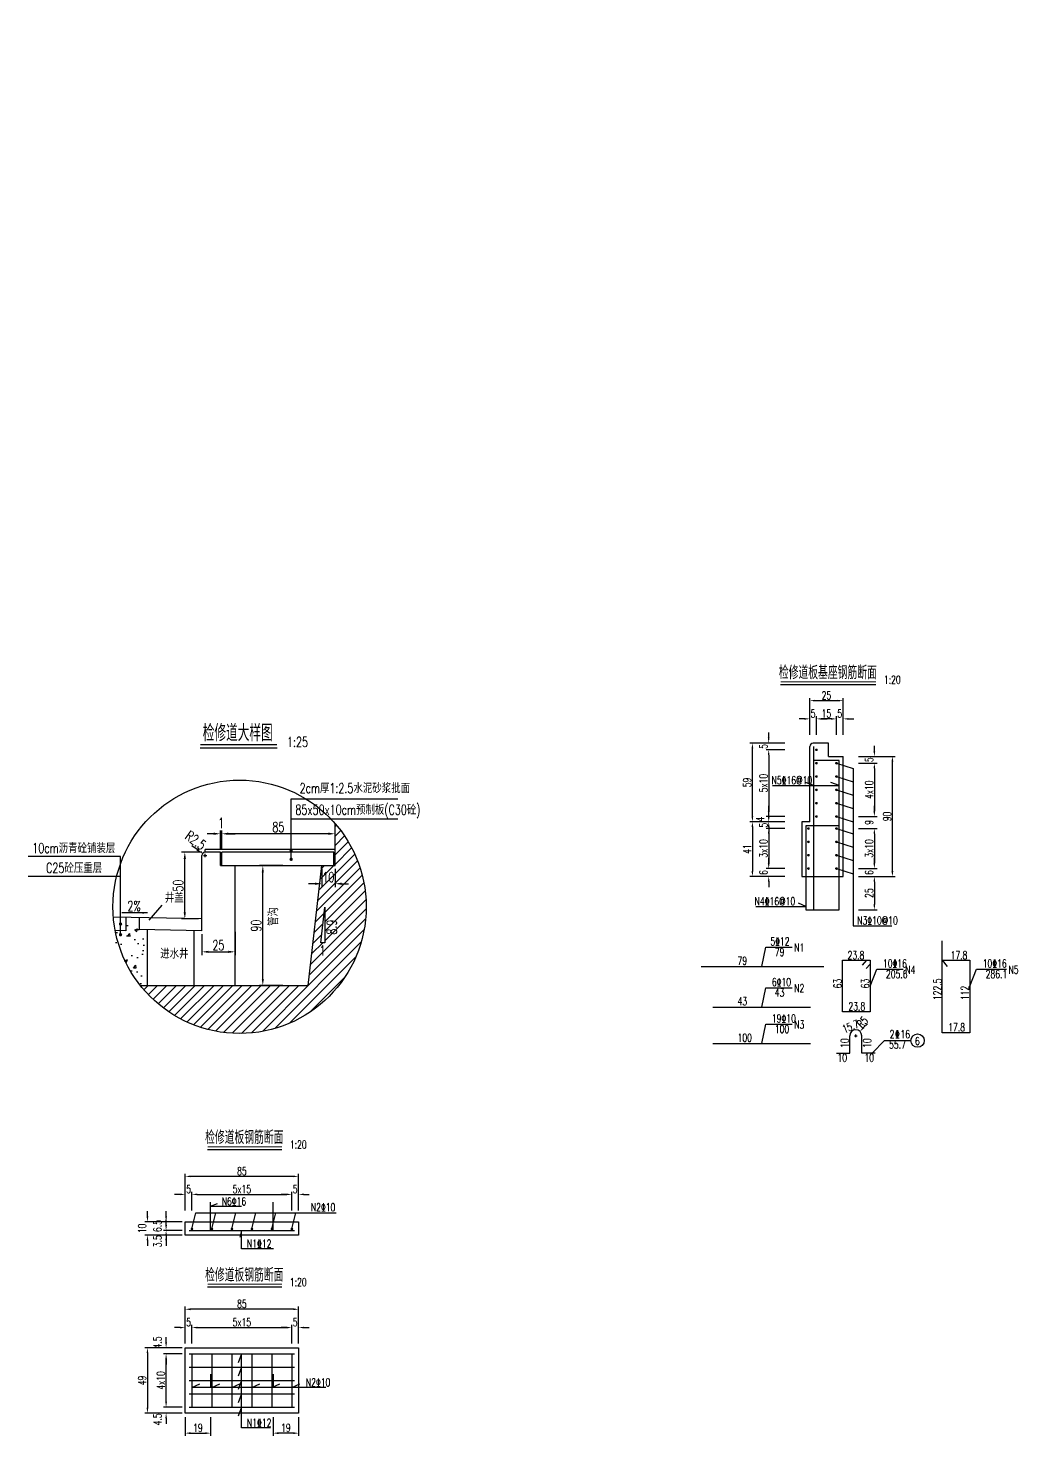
# Model space of a CAD drawing. Header units: millimetres. Extents: x 8 to 750, y 120 to 2231.
# Drawn here: x 8 to 750, y 120 to 1175 of the extents above; entities that cross this region are included whole.
import ezdxf
from ezdxf.enums import TextEntityAlignment as Align

# ---------------------------------------------------------------- set-up
doc = ezdxf.new("R2010")
doc.units = ezdxf.units.MM
for name, color, linetype in [('填充', 8, 'Continuous'), ('文字', 7, 'Continuous'), ('标注', 7, 'Continuous'), ('次轮廓线', 7, 'Continuous'), ('轮廓线', 1, 'Continuous'), ('钢筋', 1, 'Continuous')]:
    doc.layers.add(name, color=color, linetype=linetype)
doc.styles.get("Standard").update_dxf_attribs({"font": 'simplex1.shx', "width": 0.7, "bigfont": 'hztxt.shx'})
doc.styles.add('桥梁', font='simplex1.shx', dxfattribs={"width": 0.7, "bigfont": 'hztxt.shx'})
doc.dimstyles.new('20', dxfattribs={"dimscale": 2, "dimtxt": 3, "dimasz": 2, "dimexe": 1, "dimexo": 1, "dimgap": 0.5, "dimtad": 1, "dimdec": 1, "dimzin": 12, "dimdsep": 46, "dimtxsty": 'Standard', "dimcen": 0.5, "dimadec": 0, "dimazin": 0, "dimtfac": 1, "dimtdec": 1, "dimtofl": 0, "dimtmove": 2, "dimatfit": 3, "dimfxl": 0, "dimtolj": 1, "dimtzin": 0, "dimarcsym": 0})
doc.dimstyles.new('25', dxfattribs={"dimscale": 2.5, "dimtxt": 3, "dimasz": 2, "dimexe": 1, "dimexo": 1, "dimgap": 0.5, "dimtad": 1, "dimdec": 1, "dimdsep": 46, "dimtxsty": 'Standard', "dimcen": 0.5, "dimadec": 0, "dimazin": 0, "dimtfac": 1, "dimtdec": 1, "dimtofl": 0, "dimtmove": 2, "dimatfit": 3, "dimfxl": 0, "dimtolj": 1, "dimtzin": 0, "dimarcsym": 0})

# ---------------------------------------------------------------- blocks, each defined once
blk = doc.blocks.new('*D1')
at = {"layer": '标注', "color": 0, "lineweight": -2}
for p, q in [((153, 559.7), (153, 573.5)), ((233, 571), (158, 571)), ((238, 561.7), (238, 573.5))]:
    blk.add_line(p, q, dxfattribs=at)
at = {"layer": '标注', "color": 0}
for points in [[(158, 571.9), (158, 570.2), (153, 571)], [(233, 571.9), (233, 570.2), (238, 571)]]:
    blk.add_solid(points, dxfattribs=at)
at = {"layer": '标注', "color": 0, "insert": (195.5, 576), "char_height": 7.5, "attachment_point": 5}
blk.add_mtext('\\A1;85', dxfattribs=at)
blk = doc.blocks.new('*D2')
at = {"layer": '标注', "color": 0, "lineweight": -2}
for p, q in [((147, 571), (142, 571)), ((152, 559.7), (152, 573.5)), ((153, 559.7), (153, 573.5)), ((158, 571), (163, 571))]:
    blk.add_line(p, q, dxfattribs=at)
at = {"layer": '标注', "color": 0}
for points in [[(147, 571.9), (147, 570.2), (152, 571)], [(158, 571.9), (158, 570.2), (153, 571)]]:
    blk.add_solid(points, dxfattribs=at)
at = {"layer": '标注', "color": 0, "insert": (152.5, 579.1), "char_height": 7.5, "attachment_point": 5}
blk.add_mtext('\\A1;1', dxfattribs=at)
blk = doc.blocks.new('*D3')
at = {"layer": '标注', "color": 0, "lineweight": -2}
for p, q in [((138, 2205.7), (138, 2223.2)), ((147, 2220.7), (143, 2220.7)), ((152, 2206.9), (152, 2223.2))]:
    blk.add_line(p, q, dxfattribs=at)
at = {"layer": '标注', "color": 0}
for points in [[(143, 2221.5), (143, 2219.8), (138, 2220.7)], [(147, 2221.5), (147, 2219.8), (152, 2220.7)]]:
    blk.add_solid(points, dxfattribs=at)
at = {"layer": '标注', "color": 0, "insert": (145, 2225.7), "char_height": 7.5, "attachment_point": 5}
blk.add_mtext('\\A1;14', dxfattribs=at)
blk = doc.blocks.new('*D4')
at = {"layer": '标注', "color": 0, "lineweight": -2}
for p, q in [((228, 544.7), (228, 531.1)), ((238, 544.7), (238, 531.1)), ((223, 533.6), (218, 533.6)), ((243, 533.6), (248, 533.6))]:
    blk.add_line(p, q, dxfattribs=at)
at = {"layer": '标注', "color": 0}
for points in [[(223, 534.4), (223, 532.7), (228, 533.6)], [(243, 534.4), (243, 532.7), (238, 533.6)]]:
    blk.add_solid(points, dxfattribs=at)
at = {"layer": '标注', "color": 0, "insert": (233, 538.6), "char_height": 7.5, "attachment_point": 5}
blk.add_mtext('\\A1;10', dxfattribs=at)
blk = doc.blocks.new('*D5')
at = {"layer": '标注', "color": 0, "lineweight": -2}
for p, q in [((163, 497.5), (163, 480)), ((138, 495.7), (138, 480)), ((143, 482.5), (158, 482.5))]:
    blk.add_line(p, q, dxfattribs=at)
at = {"layer": '标注', "color": 0}
for points in [[(143, 483.3), (143, 481.7), (138, 482.5)], [(158, 483.3), (158, 481.7), (163, 482.5)]]:
    blk.add_solid(points, dxfattribs=at)
at = {"layer": '标注', "color": 0, "insert": (150.5, 487.5), "char_height": 7.5, "attachment_point": 5}
blk.add_mtext('\\A1;25', dxfattribs=at)
blk = doc.blocks.new('*D6')
at = {"layer": '标注', "color": 0, "lineweight": -2}
for p, q in [((198.8, 547.2), (181.3, 547.2)), ((183.8, 462.2), (183.8, 542.2)), ((198.8, 457.2), (181.3, 457.2))]:
    blk.add_line(p, q, dxfattribs=at)
at = {"layer": '标注', "color": 0}
for points in [[(183, 542.2), (184.6, 542.2), (183.8, 547.2)], [(183, 462.2), (184.6, 462.2), (183.8, 457.2)]]:
    blk.add_solid(points, dxfattribs=at)
at = {"layer": '标注', "color": 0, "insert": (178.8, 502.2), "char_height": 7.5, "attachment_point": 5, "rotation": 90}
blk.add_mtext('\\A1;90', dxfattribs=at)
blk = doc.blocks.new('*D7')
at = {"layer": '标注', "color": 0, "lineweight": -2}
for p, q in [((138, 557.2), (122.8, 557.2)), ((125.3, 512.2), (125.3, 552.2)), ((135.5, 507.2), (122.8, 507.2))]:
    blk.add_line(p, q, dxfattribs=at)
at = {"layer": '标注', "color": 0}
for points in [[(124.4, 552.2), (126.1, 552.2), (125.3, 557.2)], [(124.4, 512.2), (126.1, 512.2), (125.3, 507.2)]]:
    blk.add_solid(points, dxfattribs=at)
at = {"layer": '标注', "color": 0, "insert": (120.3, 532.2), "char_height": 7.5, "attachment_point": 5, "rotation": 90}
blk.add_mtext('\\A1;50', dxfattribs=at)
blk = doc.blocks.new('点筋')
at = {"layer": '钢筋', "const_width": 1}
blk.add_lwpolyline([(-0.5, 0, 1), (0.5, 0, 1)], format="xyb", close=True, dxfattribs=at)
blk = doc.blocks.new('*D10')
at = {"layer": '标注', "color": 0, "lineweight": -2}
for p, q in [((111.2, 277.6), (111.2, 281.6)), ((123.2, 273.6), (109.2, 273.6)), ((123.2, 270.1), (109.2, 270.1)), ((111.2, 266.1), (111.2, 262.1))]:
    blk.add_line(p, q, dxfattribs=at)
at = {"layer": '标注', "color": 0}
for points in [[(110.6, 277.6), (111.9, 277.6), (111.2, 273.6)], [(110.6, 266.1), (111.9, 266.1), (111.2, 270.1)]]:
    blk.add_solid(points, dxfattribs=at)
at = {"layer": '标注', "color": 0, "insert": (104.7, 265.5), "char_height": 6, "attachment_point": 5, "rotation": 90}
blk.add_mtext('\\A1;3.5', dxfattribs=at)
blk = doc.blocks.new('*D11')
at = {"layer": '标注', "color": 0, "lineweight": -2}
for p, q in [((111.2, 284.1), (111.2, 288.1)), ((123.2, 280.1), (109.2, 280.1)), ((123.2, 273.6), (109.2, 273.6)), ((111.2, 269.6), (111.2, 265.6))]:
    blk.add_line(p, q, dxfattribs=at)
at = {"layer": '标注', "color": 0}
for points in [[(110.6, 284.1), (111.9, 284.1), (111.2, 280.1)], [(110.6, 269.6), (111.9, 269.6), (111.2, 273.6)]]:
    blk.add_solid(points, dxfattribs=at)
at = {"layer": '标注', "color": 0, "insert": (104.7, 276.9), "char_height": 6, "attachment_point": 5, "rotation": 90}
blk.add_mtext('\\A1;6.5', dxfattribs=at)
blk = doc.blocks.new('*D12')
at = {"layer": '标注', "color": 0, "lineweight": -2}
for p, q in [((97.2, 284.1), (97.2, 288.1)), ((109.2, 280.1), (95.2, 280.1)), ((109.2, 270.1), (95.2, 270.1)), ((97.2, 266.1), (97.2, 262.1))]:
    blk.add_line(p, q, dxfattribs=at)
at = {"layer": '标注', "color": 0}
for points in [[(96.6, 284.1), (97.9, 284.1), (97.2, 280.1)], [(96.6, 266.1), (97.9, 266.1), (97.2, 270.1)]]:
    blk.add_solid(points, dxfattribs=at)
at = {"layer": '标注', "color": 0, "insert": (93.2, 275.1), "char_height": 6, "attachment_point": 5, "rotation": 90}
blk.add_mtext('\\A1;10', dxfattribs=at)
blk = doc.blocks.new('*D13')
at = {"layer": '标注', "color": 0, "lineweight": -2}
for p, q in [((121.6, 300.6), (117.6, 300.6)), ((125.6, 288.6), (125.6, 302.6)), ((130.6, 288.6), (130.6, 302.6)), ((134.6, 300.6), (138.6, 300.6))]:
    blk.add_line(p, q, dxfattribs=at)
at = {"layer": '标注', "color": 0}
for points in [[(121.6, 301.3), (121.6, 300), (125.6, 300.6)], [(134.6, 301.3), (134.6, 300), (130.6, 300.6)]]:
    blk.add_solid(points, dxfattribs=at)
at = {"layer": '标注', "color": 0, "insert": (128.1, 304.6), "char_height": 6, "attachment_point": 5}
blk.add_mtext('\\A1;5', dxfattribs=at)
blk = doc.blocks.new('*D14')
at = {"layer": '标注', "color": 0, "lineweight": -2}
for p, q in [((130.6, 288.6), (130.6, 302.6)), ((134.6, 300.6), (201.6, 300.6)), ((205.6, 288.6), (205.6, 302.6))]:
    blk.add_line(p, q, dxfattribs=at)
at = {"layer": '标注', "color": 0}
for points in [[(134.6, 301.3), (134.6, 300), (130.6, 300.6)], [(201.6, 301.3), (201.6, 300), (205.6, 300.6)]]:
    blk.add_solid(points, dxfattribs=at)
at = {"layer": '标注', "color": 0, "insert": (168.1, 304.6), "char_height": 6, "attachment_point": 5}
blk.add_mtext('\\A1;5x15', dxfattribs=at)
blk = doc.blocks.new('*D15')
at = {"layer": '标注', "color": 0, "lineweight": -2}
for p, q in [((201.6, 300.6), (197.6, 300.6)), ((205.6, 288.6), (205.6, 302.6)), ((210.6, 288.6), (210.6, 302.6)), ((214.6, 300.6), (218.6, 300.6))]:
    blk.add_line(p, q, dxfattribs=at)
at = {"layer": '标注', "color": 0}
for points in [[(201.6, 301.3), (201.6, 300), (205.6, 300.6)], [(214.6, 301.3), (214.6, 300), (210.6, 300.6)]]:
    blk.add_solid(points, dxfattribs=at)
at = {"layer": '标注', "color": 0, "insert": (208.1, 304.6), "char_height": 6, "attachment_point": 5}
blk.add_mtext('\\A1;5', dxfattribs=at)
blk = doc.blocks.new('*D16')
at = {"layer": '标注', "color": 0, "lineweight": -2}
for p, q in [((125.6, 302.1), (125.6, 316.1)), ((206.6, 314.1), (129.6, 314.1)), ((210.6, 302.1), (210.6, 316.1))]:
    blk.add_line(p, q, dxfattribs=at)
at = {"layer": '标注', "color": 0}
for points in [[(129.6, 314.8), (129.6, 313.5), (125.6, 314.1)], [(206.6, 314.8), (206.6, 313.5), (210.6, 314.1)]]:
    blk.add_solid(points, dxfattribs=at)
at = {"layer": '标注', "color": 0, "insert": (168.1, 318.1), "char_height": 6, "attachment_point": 5}
blk.add_mtext('\\A1;85', dxfattribs=at)
blk = doc.blocks.new('*D17')
at = {"layer": '标注', "color": 0, "lineweight": -2}
for p, q in [((111.2, 145.1), (111.2, 149.1)), ((123.2, 141.1), (109.2, 141.1)), ((123.2, 136.6), (109.2, 136.6)), ((111.2, 132.6), (111.2, 128.6))]:
    blk.add_line(p, q, dxfattribs=at)
at = {"layer": '标注', "color": 0}
for points in [[(110.6, 145.1), (111.9, 145.1), (111.2, 141.1)], [(110.6, 132.6), (111.9, 132.6), (111.2, 136.6)]]:
    blk.add_solid(points, dxfattribs=at)
at = {"layer": '标注', "color": 0, "insert": (104.7, 131.9), "char_height": 6, "attachment_point": 5, "rotation": 90}
blk.add_mtext('\\A1;4.5', dxfattribs=at)
blk = doc.blocks.new('*D18')
at = {"layer": '标注', "color": 0, "lineweight": -2}
for p, q in [((123.2, 181.1), (109.2, 181.1)), ((111.2, 145.1), (111.2, 177.1)), ((123.2, 141.1), (109.2, 141.1))]:
    blk.add_line(p, q, dxfattribs=at)
at = {"layer": '标注', "color": 0}
for points in [[(110.6, 177.1), (111.9, 177.1), (111.2, 181.1)], [(110.6, 145.1), (111.9, 145.1), (111.2, 141.1)]]:
    blk.add_solid(points, dxfattribs=at)
at = {"layer": '标注', "color": 0, "insert": (107.2, 161.1), "char_height": 6, "attachment_point": 5, "rotation": 90}
blk.add_mtext('\\A1;4x10', dxfattribs=at)
blk = doc.blocks.new('*D19')
at = {"layer": '标注', "color": 0, "lineweight": -2}
for p, q in [((111.2, 189.6), (111.2, 193.6)), ((123.2, 185.6), (109.2, 185.6)), ((123.2, 181.1), (109.2, 181.1)), ((111.2, 177.1), (111.2, 173.1))]:
    blk.add_line(p, q, dxfattribs=at)
at = {"layer": '标注', "color": 0}
for points in [[(110.6, 189.6), (111.9, 189.6), (111.2, 185.6)], [(110.6, 177.1), (111.9, 177.1), (111.2, 181.1)]]:
    blk.add_solid(points, dxfattribs=at)
at = {"layer": '标注', "color": 0, "insert": (104.7, 189.6), "char_height": 6, "attachment_point": 5, "rotation": 90}
blk.add_mtext('\\A1;4.5', dxfattribs=at)
blk = doc.blocks.new('*D20')
at = {"layer": '标注', "color": 0, "lineweight": -2}
for p, q in [((109.2, 185.6), (95.2, 185.6)), ((97.2, 181.6), (97.2, 140.6)), ((109.2, 136.6), (95.2, 136.6))]:
    blk.add_line(p, q, dxfattribs=at)
at = {"layer": '标注', "color": 0}
for points in [[(96.6, 181.6), (97.9, 181.6), (97.2, 185.6)], [(96.6, 140.6), (97.9, 140.6), (97.2, 136.6)]]:
    blk.add_solid(points, dxfattribs=at)
at = {"layer": '标注', "color": 0, "insert": (93.2, 161.1), "char_height": 6, "attachment_point": 5, "rotation": 90}
blk.add_mtext('\\A1;49', dxfattribs=at)
blk = doc.blocks.new('*D21')
at = {"color": 0, "lineweight": -2}
for p, q in [((121.6, 200.8), (117.6, 200.8)), ((125.6, 188.8), (125.6, 202.8)), ((130.6, 188.8), (130.6, 202.8)), ((134.6, 200.8), (138.6, 200.8))]:
    blk.add_line(p, q, dxfattribs=at)
at = {"color": 0}
for points in [[(121.6, 201.4), (121.6, 200.1), (125.6, 200.8)], [(134.6, 201.4), (134.6, 200.1), (130.6, 200.8)]]:
    blk.add_solid(points, dxfattribs=at)
at = {"color": 0, "insert": (128.1, 204.8), "char_height": 6, "attachment_point": 5}
blk.add_mtext('\\A1;5', dxfattribs=at)
blk = doc.blocks.new('*D22')
at = {"color": 0, "lineweight": -2}
for p, q in [((130.6, 188.8), (130.6, 202.8)), ((134.6, 200.8), (201.6, 200.8)), ((205.6, 188.8), (205.6, 202.8))]:
    blk.add_line(p, q, dxfattribs=at)
at = {"color": 0}
for points in [[(134.6, 201.4), (134.6, 200.1), (130.6, 200.8)], [(201.6, 201.4), (201.6, 200.1), (205.6, 200.8)]]:
    blk.add_solid(points, dxfattribs=at)
at = {"color": 0, "insert": (168.1, 204.8), "char_height": 6, "attachment_point": 5}
blk.add_mtext('\\A1;5x15', dxfattribs=at)
blk = doc.blocks.new('*D23')
at = {"color": 0, "lineweight": -2}
for p, q in [((201.6, 200.8), (197.6, 200.8)), ((205.6, 188.8), (205.6, 202.8)), ((210.6, 188.8), (210.6, 202.8)), ((214.6, 200.8), (218.6, 200.8))]:
    blk.add_line(p, q, dxfattribs=at)
at = {"color": 0}
for points in [[(201.6, 201.4), (201.6, 200.1), (205.6, 200.8)], [(214.6, 201.4), (214.6, 200.1), (210.6, 200.8)]]:
    blk.add_solid(points, dxfattribs=at)
at = {"color": 0, "insert": (208.1, 204.8), "char_height": 6, "attachment_point": 5}
blk.add_mtext('\\A1;5', dxfattribs=at)
blk = doc.blocks.new('*D24')
at = {"color": 0, "lineweight": -2}
for p, q in [((125.6, 202.5), (125.6, 216.5)), ((206.6, 214.5), (129.6, 214.5)), ((210.6, 202.5), (210.6, 216.5))]:
    blk.add_line(p, q, dxfattribs=at)
at = {"color": 0}
for points in [[(129.6, 215.2), (129.6, 213.8), (125.6, 214.5)], [(206.6, 215.2), (206.6, 213.8), (210.6, 214.5)]]:
    blk.add_solid(points, dxfattribs=at)
at = {"color": 0, "insert": (168.1, 218.5), "char_height": 6, "attachment_point": 5}
blk.add_mtext('\\A1;85', dxfattribs=at)
blk = doc.blocks.new('*D25')
at = {"layer": '标注', "color": 0, "lineweight": -2}
for p, q in [((134.5, 559.2), (130.5, 562.1)), ((139.3, 554.7), (141.8, 554.7)), ((140.5, 553.5), (140.5, 556))]:
    blk.add_line(p, q, dxfattribs=at)
at = {"layer": '标注', "color": 0}
blk.add_solid([(135, 559.8), (134, 558.5), (138.5, 556.2)], dxfattribs=at)
at = {"layer": '标注', "color": 0, "insert": (133.4, 566.1), "char_height": 7.5, "attachment_point": 5, "rotation": 323.6759}
blk.add_mtext('\\A1;R2.5', dxfattribs=at)
blk = doc.blocks.new('*D26')
at = {"color": 0, "lineweight": -2}
for p, q in [((642.7, 633), (642.7, 637)), ((630.7, 629), (644.7, 629)), ((630.7, 624), (644.7, 624)), ((642.7, 620), (642.7, 616))]:
    blk.add_line(p, q, dxfattribs=at)
at = {"color": 0}
for points in [[(642, 633), (643.3, 633), (642.7, 629)], [(642, 620), (643.3, 620), (642.7, 624)]]:
    blk.add_solid(points, dxfattribs=at)
at = {"color": 0, "insert": (638.7, 626.5), "char_height": 6, "attachment_point": 5, "rotation": 90}
blk.add_mtext('\\A1;5', dxfattribs=at)
blk = doc.blocks.new('*D27')
at = {"color": 0, "lineweight": -2}
for p, q in [((630.7, 624), (644.7, 624)), ((642.7, 620), (642.7, 588)), ((630.7, 584), (644.7, 584))]:
    blk.add_line(p, q, dxfattribs=at)
at = {"color": 0}
for points in [[(642, 620), (643.3, 620), (642.7, 624)], [(642, 588), (643.3, 588), (642.7, 584)]]:
    blk.add_solid(points, dxfattribs=at)
at = {"color": 0, "insert": (638.7, 604), "char_height": 6, "attachment_point": 5, "rotation": 90}
blk.add_mtext('\\A1;4x10', dxfattribs=at)
blk = doc.blocks.new('*D28')
at = {"color": 0, "lineweight": -2}
for p, q in [((630.7, 539), (644.7, 539)), ((642.7, 535), (642.7, 518)), ((630.7, 514), (644.7, 514))]:
    blk.add_line(p, q, dxfattribs=at)
at = {"color": 0}
for points in [[(642, 535), (643.3, 535), (642.7, 539)], [(642, 518), (643.3, 518), (642.7, 514)]]:
    blk.add_solid(points, dxfattribs=at)
at = {"color": 0, "insert": (638.7, 526.5), "char_height": 6, "attachment_point": 5, "rotation": 90}
blk.add_mtext('\\A1;25', dxfattribs=at)
blk = doc.blocks.new('*D29')
at = {"color": 0, "lineweight": -2}
for p, q in [((644.2, 629), (658.2, 629)), ((656.2, 543), (656.2, 625)), ((644.2, 539), (658.2, 539))]:
    blk.add_line(p, q, dxfattribs=at)
at = {"color": 0}
for points in [[(655.5, 625), (656.9, 625), (656.2, 629)], [(655.5, 543), (656.9, 543), (656.2, 539)]]:
    blk.add_solid(points, dxfattribs=at)
at = {"color": 0, "insert": (652.2, 584), "char_height": 6, "attachment_point": 5, "rotation": 90}
blk.add_mtext('\\A1;90', dxfattribs=at)
blk = doc.blocks.new('*D30')
at = {"color": 0, "lineweight": -2}
for p, q in [((563.2, 580), (549.2, 580)), ((551.2, 576), (551.2, 543)), ((563.2, 539), (549.2, 539))]:
    blk.add_line(p, q, dxfattribs=at)
at = {"color": 0}
for points in [[(550.5, 576), (551.8, 576), (551.2, 580)], [(550.5, 543), (551.8, 543), (551.2, 539)]]:
    blk.add_solid(points, dxfattribs=at)
at = {"color": 0, "insert": (547.2, 559.5), "char_height": 6, "attachment_point": 5, "rotation": 90}
blk.add_mtext('\\A1;41', dxfattribs=at)
blk = doc.blocks.new('*D31')
at = {"color": 0, "lineweight": -2}
for p, q in [((563.4, 643), (563.4, 647)), ((575.4, 639), (561.4, 639)), ((575.4, 634), (561.4, 634)), ((563.4, 630), (563.4, 626))]:
    blk.add_line(p, q, dxfattribs=at)
at = {"color": 0}
for points in [[(562.7, 643), (564, 643), (563.4, 639)], [(562.7, 630), (564, 630), (563.4, 634)]]:
    blk.add_solid(points, dxfattribs=at)
at = {"color": 0, "insert": (559.4, 636.5), "char_height": 6, "attachment_point": 5, "rotation": 90}
blk.add_mtext('\\A1;5', dxfattribs=at)
blk = doc.blocks.new('*D32')
at = {"color": 0, "lineweight": -2}
for p, q in [((575.4, 634), (561.4, 634)), ((563.4, 630), (563.4, 588)), ((575.4, 584), (561.4, 584))]:
    blk.add_line(p, q, dxfattribs=at)
at = {"color": 0}
for points in [[(562.7, 630), (564, 630), (563.4, 634)], [(562.7, 588), (564, 588), (563.4, 584)]]:
    blk.add_solid(points, dxfattribs=at)
at = {"color": 0, "insert": (559.4, 609), "char_height": 6, "attachment_point": 5, "rotation": 90}
blk.add_mtext('\\A1;5x10', dxfattribs=at)
blk = doc.blocks.new('*D33')
at = {"color": 0, "lineweight": -2}
for p, q in [((563.2, 639), (549.2, 639)), ((551.2, 584), (551.2, 635)), ((563.2, 580), (549.2, 580))]:
    blk.add_line(p, q, dxfattribs=at)
at = {"color": 0}
for points in [[(550.5, 635), (551.8, 635), (551.2, 639)], [(550.5, 584), (551.8, 584), (551.2, 580)]]:
    blk.add_solid(points, dxfattribs=at)
at = {"color": 0, "insert": (547.2, 609.5), "char_height": 6, "attachment_point": 5, "rotation": 90}
blk.add_mtext('\\A1;59', dxfattribs=at)
blk = doc.blocks.new('*D34')
at = {"color": 0, "lineweight": -2}
for p, q in [((610.2, 657.2), (606.2, 657.2)), ((614.2, 645.2), (614.2, 659.2)), ((619.2, 645.2), (619.2, 659.2)), ((623.2, 657.2), (627.2, 657.2))]:
    blk.add_line(p, q, dxfattribs=at)
at = {"color": 0}
for points in [[(610.2, 657.8), (610.2, 656.5), (614.2, 657.2)], [(623.2, 657.8), (623.2, 656.5), (619.2, 657.2)]]:
    blk.add_solid(points, dxfattribs=at)
at = {"color": 0, "insert": (616.7, 661.2), "char_height": 6, "attachment_point": 5}
blk.add_mtext('\\A1;5', dxfattribs=at)
blk = doc.blocks.new('*D35')
at = {"color": 0, "lineweight": -2}
for p, q in [((599.2, 645.2), (599.2, 659.2)), ((610.2, 657.2), (603.2, 657.2)), ((614.2, 645.2), (614.2, 659.2))]:
    blk.add_line(p, q, dxfattribs=at)
at = {"color": 0}
for points in [[(603.2, 657.8), (603.2, 656.5), (599.2, 657.2)], [(610.2, 657.8), (610.2, 656.5), (614.2, 657.2)]]:
    blk.add_solid(points, dxfattribs=at)
at = {"color": 0, "insert": (606.7, 661.2), "char_height": 6, "attachment_point": 5}
blk.add_mtext('\\A1;15', dxfattribs=at)
blk = doc.blocks.new('*D36')
at = {"color": 0, "lineweight": -2}
for p, q in [((590.2, 657.2), (586.2, 657.2)), ((594.2, 645.2), (594.2, 659.2)), ((599.2, 645.2), (599.2, 659.2)), ((603.2, 657.2), (607.2, 657.2))]:
    blk.add_line(p, q, dxfattribs=at)
at = {"color": 0}
for points in [[(590.2, 657.8), (590.2, 656.5), (594.2, 657.2)], [(603.2, 657.8), (603.2, 656.5), (599.2, 657.2)]]:
    blk.add_solid(points, dxfattribs=at)
at = {"color": 0, "insert": (596.7, 661.2), "char_height": 6, "attachment_point": 5}
blk.add_mtext('\\A1;5', dxfattribs=at)
blk = doc.blocks.new('*D37')
at = {"color": 0, "lineweight": -2}
for p, q in [((594.2, 658.8), (594.2, 672.8)), ((615.2, 670.8), (598.2, 670.8)), ((619.2, 658.8), (619.2, 672.8))]:
    blk.add_line(p, q, dxfattribs=at)
at = {"color": 0}
for points in [[(598.2, 671.5), (598.2, 670.2), (594.2, 670.8)], [(615.2, 671.5), (615.2, 670.2), (619.2, 670.8)]]:
    blk.add_solid(points, dxfattribs=at)
at = {"color": 0, "insert": (606.7, 674.8), "char_height": 6, "attachment_point": 5}
blk.add_mtext('\\A1;25', dxfattribs=at)
blk = doc.blocks.new('*D38')
at = {"color": 0, "lineweight": -2}
for p, q in [((642.7, 588), (642.7, 592)), ((630.7, 584), (644.7, 584)), ((630.7, 575), (644.7, 575)), ((642.7, 571), (642.7, 567))]:
    blk.add_line(p, q, dxfattribs=at)
at = {"color": 0}
for points in [[(642, 588), (643.3, 588), (642.7, 584)], [(642, 571), (643.3, 571), (642.7, 575)]]:
    blk.add_solid(points, dxfattribs=at)
at = {"color": 0, "insert": (638.7, 579.5), "char_height": 6, "attachment_point": 5, "rotation": 90}
blk.add_mtext('\\A1;9', dxfattribs=at)
blk = doc.blocks.new('*D39')
at = {"color": 0, "lineweight": -2}
for p, q in [((630.7, 575), (644.7, 575)), ((642.7, 571), (642.7, 549)), ((630.7, 545), (644.7, 545))]:
    blk.add_line(p, q, dxfattribs=at)
at = {"color": 0}
for points in [[(642, 571), (643.3, 571), (642.7, 575)], [(642, 549), (643.3, 549), (642.7, 545)]]:
    blk.add_solid(points, dxfattribs=at)
at = {"color": 0, "insert": (638.7, 560), "char_height": 6, "attachment_point": 5, "rotation": 90}
blk.add_mtext('\\A1;3x10', dxfattribs=at)
blk = doc.blocks.new('*D40')
at = {"color": 0, "lineweight": -2}
for p, q in [((642.7, 549), (642.7, 553)), ((630.7, 545), (644.7, 545)), ((630.7, 539), (644.7, 539)), ((642.7, 535), (642.7, 531))]:
    blk.add_line(p, q, dxfattribs=at)
at = {"color": 0}
for points in [[(642, 549), (643.3, 549), (642.7, 545)], [(642, 535), (643.3, 535), (642.7, 539)]]:
    blk.add_solid(points, dxfattribs=at)
at = {"color": 0, "insert": (638.7, 542), "char_height": 6, "attachment_point": 5, "rotation": 90}
blk.add_mtext('\\A1;6', dxfattribs=at)
blk = doc.blocks.new('*D41')
at = {"color": 0, "lineweight": -2}
for p, q in [((563.4, 588), (563.4, 592)), ((575.4, 584), (561.4, 584)), ((575.4, 580), (561.4, 580)), ((563.4, 576), (563.4, 572))]:
    blk.add_line(p, q, dxfattribs=at)
at = {"color": 0}
for points in [[(562.7, 588), (564.1, 588), (563.4, 584)], [(562.7, 576), (564.1, 576), (563.4, 580)]]:
    blk.add_solid(points, dxfattribs=at)
at = {"color": 0, "insert": (556.9, 582), "char_height": 6, "attachment_point": 5, "rotation": 90}
blk.add_mtext('\\A1;4', dxfattribs=at)
blk = doc.blocks.new('*D42')
at = {"color": 0, "lineweight": -2}
for p, q in [((563.4, 584), (563.4, 588)), ((575.4, 580), (561.4, 580)), ((575.4, 575), (561.4, 575)), ((563.4, 571), (563.4, 567))]:
    blk.add_line(p, q, dxfattribs=at)
at = {"color": 0}
for points in [[(562.7, 584), (564.1, 584), (563.4, 580)], [(562.7, 571), (564.1, 571), (563.4, 575)]]:
    blk.add_solid(points, dxfattribs=at)
at = {"color": 0, "insert": (559.4, 577.5), "char_height": 6, "attachment_point": 5, "rotation": 90}
blk.add_mtext('\\A1;5', dxfattribs=at)
blk = doc.blocks.new('*D43')
at = {"color": 0, "lineweight": -2}
for p, q in [((575.4, 575), (561.4, 575)), ((563.4, 571), (563.4, 549)), ((575.4, 545), (561.4, 545))]:
    blk.add_line(p, q, dxfattribs=at)
at = {"color": 0}
for points in [[(562.7, 571), (564.1, 571), (563.4, 575)], [(562.7, 549), (564.1, 549), (563.4, 545)]]:
    blk.add_solid(points, dxfattribs=at)
at = {"color": 0, "insert": (559.4, 560), "char_height": 6, "attachment_point": 5, "rotation": 90}
blk.add_mtext('\\A1;3x10', dxfattribs=at)
blk = doc.blocks.new('*D44')
at = {"color": 0, "lineweight": -2}
for p, q in [((563.4, 549), (563.4, 553)), ((575.4, 545), (561.4, 545)), ((575.4, 539), (561.4, 539)), ((563.4, 535), (563.4, 531))]:
    blk.add_line(p, q, dxfattribs=at)
at = {"color": 0}
for points in [[(562.7, 549), (564.1, 549), (563.4, 545)], [(562.7, 535), (564.1, 535), (563.4, 539)]]:
    blk.add_solid(points, dxfattribs=at)
at = {"color": 0, "insert": (559.4, 542), "char_height": 6, "attachment_point": 5, "rotation": 90}
blk.add_mtext('\\A1;6', dxfattribs=at)
blk = doc.blocks.new('*D45')
at = {"color": 0, "lineweight": -2}
for p, q in [((125.6, 133.6), (125.6, 119.6)), ((144.6, 133.6), (144.6, 119.6)), ((129.6, 121.6), (140.6, 121.6))]:
    blk.add_line(p, q, dxfattribs=at)
at = {"color": 0}
for points in [[(129.6, 122.3), (129.6, 120.9), (125.6, 121.6)], [(140.6, 122.3), (140.6, 120.9), (144.6, 121.6)]]:
    blk.add_solid(points, dxfattribs=at)
at = {"color": 0, "insert": (135.1, 125.6), "char_height": 6, "attachment_point": 5}
blk.add_mtext('\\A1;19', dxfattribs=at)
blk = doc.blocks.new('*D46')
at = {"color": 0, "lineweight": -2}
for p, q in [((191.6, 133.6), (191.6, 119.6)), ((210.6, 133.6), (210.6, 119.6)), ((206.6, 121.6), (195.6, 121.6))]:
    blk.add_line(p, q, dxfattribs=at)
at = {"color": 0}
for points in [[(195.6, 122.3), (195.6, 120.9), (191.6, 121.6)], [(206.6, 122.3), (206.6, 120.9), (210.6, 121.6)]]:
    blk.add_solid(points, dxfattribs=at)
at = {"color": 0, "insert": (201.1, 125.6), "char_height": 6, "attachment_point": 5}
blk.add_mtext('\\A1;19', dxfattribs=at)
blk = doc.blocks.new('steel')
at = {"layer": '文字', "ltscale": 40}
blk.add_line((0, 0), (49.7, 0), dxfattribs=at)
at = {"layer": '文字'}
blk.add_circle((62.2, 0), 12.5, dxfattribs=at)
at = {"layer": '文字', "color": 7, "style": '桥梁', "width": 0.7, "flags": 8}
blk.add_attdef('N', text='', height=15, dxfattribs=at).set_placement((18.8, 0.2), align=Align.BOTTOM_RIGHT)
at = {"layer": '文字', "color": 7, "style": '桥梁', "width": 0.7}
for tag, flags, p in [('GRADE', 8, (19.7, 0.2)), ('GAP', 9, (39.8, -3.4))]:
    blk.add_attdef(tag, text='', height=15, dxfattribs=dict(at, flags=flags)).set_placement(p, align=Align.BOTTOM_LEFT)
at = {"layer": '文字', "color": 7, "style": '桥梁', "width": 0.7, "flags": 8}
blk.add_attdef('L', text='', height=15, dxfattribs=at).set_placement((23.8, 0), align=Align.TOP_CENTER)
at = {"layer": '文字', "color": 7, "style": '桥梁', "width": 0.7}
blk.add_attdef('DIA', text='', height=15, dxfattribs=at).set_placement((39.1, 0.2), align=Align.BOTTOM_CENTER)
blk.add_attdef('INDEX', text='', height=15, dxfattribs=at).set_placement((61.8, -0.6), align=Align.MIDDLE_CENTER)
blk = doc.blocks.new('*D48')
at = {"color": 0, "lineweight": -2}
for p, q in [((634.6, 425.7), (637.4, 428.6)), ((627.7, 419.6), (629.7, 419.6)), ((628.7, 418.6), (628.7, 420.6))]:
    blk.add_line(p, q, dxfattribs=at)
at = {"color": 0}
blk.add_solid([(634.2, 426.2), (635.1, 425.2), (631.8, 422.8)], dxfattribs=at)
at = {"color": 0, "insert": (633.7, 429.8), "char_height": 6, "attachment_point": 5, "rotation": 45.8207}
blk.add_mtext('\\A1;R5', dxfattribs=at)

msp = doc.modelspace()

# ---------------------------------------------------------------- hatches: boundary and pattern name
at = {"layer": '填充'}
h = msp.add_hatch(dxfattribs=at)
h.set_pattern_fill('ANSI31', color=256, scale=40, style=0)
h.set_pattern_definition([(45, (5542.737, -1649.632), (-3.535534, 3.535534), [])])
h.paths.add_polyline_path([(227.26, 489.3), (230.27, 516.07), (230.27, 489.3)], flags=16)
h.paths.add_polyline_path([(228.46, 544.2), (237.63, 544.2), (237.63, 532.95), (228.46, 532.95)], flags=24)
h.paths.add_polyline_path([(226.06, 479.62), (229.56, 479.62), (229.56, 487.49), (226.06, 487.49)], flags=24)
h.paths.add_polyline_path([(239.98, 494.44), (239.98, 504.14), (231.35, 504.14), (231.35, 494.44)], flags=24)
edge = h.paths.add_edge_path()
edge.add_line((217.93, 457.23), (91.97, 457.23))
edge.add_arc((166.39, 516.27), 95, 218.4218, 401.04224)
edge.add_line((238.04, 578.65), (238.04, 547.23))
edge.add_line((238.04, 547.23), (228.04, 547.23))
edge.add_line((228.04, 547.23), (217.93, 457.23))
h = msp.add_hatch(dxfattribs=at)
h.set_pattern_fill('AR-CONC', color=256, scale=0.125, style=0)
h.set_pattern_definition([(50, (-1122.498, -1232.86), (22.77308, -1.99239), [2.38125, -26.19375]), (355, (-1122.498, -1232.86), (-4.40535, 23.88208), [1.905, -20.955]), (100.451, (-1120.6, -1233.026), (18.36781, 21.88959), [2.02375, -22.26125]), (46.1842, (-1122.498, -1226.51), (33.88488, -5.2553), [3.5719, -39.2906]), (96.6356, (-1119.675, -1226.948), (29.67553, 30.9282), [3.0356, -33.3919]), (351.184, (-1122.5, -1226.51), (29.6756, 30.92814), [2.8575, -31.4325]), (21, (-1119.323, -1228.097), (18.95186, -12.78319), [2.38125, -26.19375]), (326, (-1119.323, -1228.097), (7.72525, 23.0235), [1.905, -20.955]), (71.4514, (-1117.744, -1229.163), (26.67706, 10.24036), [2.02375, -22.26125]), (37.5, (-1122.4985, -1232.86), (0.386075, 10.56938), [0, -20.701, 0, -21.2725, 0, -21.034375]), (7.5, (-1122.498, -1232.86), (8.35246, 12.52257), [0, -12.1285, 0, -20.22475, 0, -8.016875]), (327.5, (-1129.579, -1232.86), (16.948824, -0.716093), [0, -7.9375, 0, -24.765, 0, -32.86125]), (317.5, (-1132.754, -1232.86), (18.51615, 3.17831), [0, -10.31875, 0, -16.4465, 0, -23.33625])])
h.paths.add_polyline_path([(97.04, 502.05), (91.04, 502.17), (91.04, 508.17), (81.04, 508.37), (81.04, 499.37), (74.39, 499.5), (74.39, 495.75, -0.4142136), (74.85, 495.29, -1), (73.92, 495.29, -0.4142136), (74.39, 495.75), (74.39, 499.5), (70.69, 499.58, 0.1344953), (91.16, 458.23), (97.04, 458.23)])

# ---------------------------------------------------------------- linework, layer by layer
for p, q in [((572.29, 682.92), (643.83, 682.92)), ((136.8, 635.38), (194.47, 635.38)), ((614.2, 623.96), (626.83, 619.97)), ((614.2, 613.96), (626.83, 609.97)), ((626.83, 619.97), (626.83, 502.08)), ((566.29, 607.24), (616.2, 607.24)), ((597.2, 607.24), (590.96, 609.39)), ((616.2, 607.24), (609.96, 609.39)), ((614.2, 603.96), (626.83, 599.97)), ((205.07, 551.91), (205.07, 597.14)), ((614.2, 593.96), (626.83, 589.97)), ((614.2, 583.96), (626.83, 579.97)), ((614.2, 574.96), (626.83, 570.97)), ((614.2, 564.96), (626.83, 560.97)), ((614.2, 554.96), (626.83, 550.97)), ((614.2, 544.96), (626.83, 540.97)), ((591.2, 516.45), (585.7, 519.04)), ((553.72, 516.45), (591.2, 516.45)), ((626.83, 502.08), (655.66, 502.08)), ((558.14, 471.54), (561.15, 485.95)), ((561.15, 485.95), (580.97, 485.95)), ((639.4, 456.86), (644.49, 469.4)), ((644.49, 469.4), (664.31, 469.4)), ((714.24, 456.86), (719.33, 469.4)), ((719.33, 469.4), (741.76, 469.4)), ((558.14, 441.07), (561.15, 455.49)), ((561.15, 455.49), (580.97, 455.49)), ((558.14, 413.8), (561.15, 428.21)), ((561.15, 428.21), (580.97, 428.21)), ((142.37, 334.38), (198.11, 334.38)), ((130.6, 274.68), (133.56, 286.89)), ((133.56, 286.89), (238.92, 286.89)), ((144.6, 291.86), (149.76, 293.77)), ((144.6, 291.86), (167.74, 291.86)), ((145.6, 274.68), (148.56, 286.89)), ((160.6, 274.68), (163.56, 286.89)), ((175.6, 274.68), (178.56, 286.89)), ((190.6, 274.68), (193.56, 286.89)), ((205.6, 274.68), (208.56, 286.89)), ((167.88, 273.63), (166.51, 268.46)), ((167.88, 259.82), (167.88, 273.63)), ((191.91, 259.82), (167.88, 259.82)), ((142.37, 231.23), (198.11, 231.23)), ((167.88, 181.14), (165.34, 174.28)), ((167.88, 125.53), (167.88, 181.14)), ((167.88, 171.14), (165.34, 164.28)), ((130.6, 155.95), (136.58, 158.62)), ((145.6, 155.95), (151.58, 158.62)), ((160.6, 155.95), (166.58, 158.62)), ((167.88, 161.14), (165.34, 154.28)), ((175.6, 155.95), (181.58, 158.62)), ((190.6, 155.95), (196.58, 158.62)), ((205.6, 155.95), (211.58, 158.62)), ((231.16, 155.95), (130.6, 155.95)), ((167.88, 151.14), (165.34, 144.28)), ((167.88, 141.14), (165.34, 134.28)), ((189.49, 125.53), (167.88, 125.53))]:
    msp.add_line(p, q)
for points, const_width in [([(572.29, 684.92), (643.83, 684.92)], 0.8), ([(136.8, 637.88), (194.47, 637.88)], 1), ([(142.37, 336.38), (198.11, 336.38)], 0.8), ([(142.37, 233.23), (198.11, 233.23)], 0.8)]:
    msp.add_lwpolyline(points, dxfattribs=dict(const_width=const_width))
at = {"const_width": 1.25}
for points in [[(204.44, 558.17, 1), (205.69, 558.17, 1)], [(204.44, 551.91, 1), (205.69, 551.91, 1)], [(76.4, 503.32, 1), (77.65, 503.32, 1)], [(76.4, 495.29, 1), (77.65, 495.29, 1)]]:
    msp.add_lwpolyline(points, format="xyb", close=True, dxfattribs=at)
msp.add_circle((166.39, 516.27), 95)
at = {"layer": '标注'}
msp.add_line((650.24, 415.9), (640.9, 406.56), dxfattribs=at)
at = {"layer": '次轮廓线'}
for p, q in [((594.2, 579.96), (594.2, 636.46)), ((608.2, 638.96), (596.7, 638.96)), ((608.2, 628.96), (608.2, 638.96)), ((608.2, 628.96), (619.2, 628.96)), ((619.2, 538.96), (619.2, 628.96)), ((238.04, 547.23), (238.04, 578.65)), ((588.2, 579.96), (588.2, 538.96)), ((594.2, 579.96), (588.2, 579.96)), ((238.04, 559.23), (140.54, 559.23)), ((140.54, 557.23), (140.54, 559.23)), ((217.93, 457.23), (228.04, 547.23)), ((588.2, 538.96), (619.2, 538.96)), ((98.47, 506.31), (108.25, 517.39)), ((81.04, 508.37), (81.04, 498.37)), ((227.26, 489.3), (230.27, 516.07)), ((230.27, 516.07), (230.27, 489.3)), ((230.27, 489.3), (227.26, 489.3)), ((91.97, 457.23), (217.93, 457.23)), ((125.6, 185.64), (210.6, 185.64)), ((125.6, 136.64), (125.6, 185.64)), ((210.6, 185.64), (210.6, 136.64)), ((210.6, 136.64), (125.6, 136.64))]:
    msp.add_line(p, q, dxfattribs=at)
at = {"layer": '次轮廓线', "ltscale": 100}
for p, q in [((205.07, 597.14), (285.04, 597.14)), ((205.07, 582.3), (285.04, 582.3)), ((77.02, 553.87), (7.71, 553.87)), ((77.02, 495.29), (77.02, 553.87)), ((77.02, 538.97), (7.71, 538.97))]:
    msp.add_line(p, q, dxfattribs=at)
at = {"layer": '次轮廓线'}
msp.add_lwpolyline([(125.6, 280.13), (210.6, 280.13), (210.6, 270.13), (125.6, 270.13)], close=True, dxfattribs=at)
msp.add_arc((596.7, 636.46), 2.5, 90, 180, dxfattribs=at)
at = {"layer": '轮廓线'}
for p, q in [((138.04, 498.23), (138.04, 554.73)), ((152.04, 557.23), (140.54, 557.23)), ((152.04, 547.23), (152.04, 557.23)), ((237.04, 557.23), (153.04, 557.23)), ((153.04, 547.23), (153.04, 557.23)), ((237.04, 547.23), (237.04, 557.23)), ((152.04, 547.23), (238.04, 547.23)), ((163.04, 457.23), (163.04, 547.23)), ((138.04, 507.23), (71.71, 508.56)), ((81.04, 508.37), (81.04, 498.37)), ((91.04, 508.17), (91.04, 499.17)), ((81.04, 498.37), (72.88, 498.53)), ((138.04, 498.23), (91.04, 499.17)), ((97.04, 499.05), (97.04, 457.23)), ((132.04, 498.35), (132.04, 457.23))]:
    msp.add_line(p, q, dxfattribs=at)
msp.add_arc((140.54, 554.73), 2.5, 90, 180, dxfattribs=at)
at = {"layer": '钢筋'}
for p, q in [((597.2, 513.96), (597.2, 636.46)), ((616.2, 625.96), (597.2, 625.96)), ((616.2, 513.96), (616.2, 625.96)), ((616.2, 576.96), (591.2, 576.96)), ((591.2, 576.96), (591.2, 513.96)), ((591.2, 513.96), (616.2, 513.96)), ((693.59, 421.81), (693.59, 490.67)), ((636.75, 476.27), (633.57, 472.62)), ((693.59, 476.27), (714.24, 476.27)), ((693.59, 476.27), (697.22, 471.52)), ((714.24, 476.27), (714.24, 421.81)), ((512.75, 471.54), (604.78, 471.54)), ((639.4, 473.23), (636.58, 469.99)), ((521.37, 441.07), (594.79, 441.07)), ((521.37, 413.8), (594.79, 413.8)), ((714.24, 421.81), (693.59, 421.81)), ((144.6, 273.63), (144.6, 294.87)), ((191.6, 273.63), (191.6, 294.87)), ((128.6, 273.63), (207.6, 273.63)), ((128.6, 181.14), (207.6, 181.14)), ((130.6, 181.14), (130.6, 141.14)), ((145.6, 181.14), (145.6, 141.14)), ((160.6, 181.14), (160.6, 141.14)), ((175.6, 181.14), (175.6, 141.14)), ((190.6, 181.14), (190.6, 141.14)), ((205.6, 181.14), (205.6, 141.14)), ((128.6, 171.14), (207.6, 171.14)), ((128.6, 161.14), (207.6, 161.14)), ((144.6, 165.74), (144.6, 156.53)), ((191.6, 165.74), (191.6, 156.53)), ((128.6, 151.14), (207.6, 151.14)), ((128.6, 141.14), (207.6, 141.14))]:
    msp.add_line(p, q, dxfattribs=at)
at = {"layer": '钢筋', "linetype": 'Continuous'}
for p, q in [((624.21, 406.56), (624.21, 419.59)), ((633.21, 406.56), (633.21, 419.59)), ((614.21, 406.56), (624.21, 406.56)), ((643.21, 406.56), (633.21, 406.56))]:
    msp.add_line(p, q, dxfattribs=at)
at = {"layer": '钢筋'}
msp.add_lwpolyline([(618.75, 476.27), (639.4, 476.27), (639.4, 437.45), (618.75, 437.45)], close=True, dxfattribs=at)
at = {"layer": '钢筋', "linetype": 'Continuous'}
msp.add_arc((628.71, 419.59), 4.5, 0, 180, dxfattribs=at)

# ---------------------------------------------------------------- block references
for p in [(599.2, 633.96), (599.2, 623.96), (614.2, 623.96), (599.2, 613.96), (614.2, 613.96), (599.2, 603.96), (614.2, 603.96), (599.2, 593.96), (614.2, 593.96), (599.2, 583.96), (614.2, 583.96), (593.2, 574.96), (614.2, 574.96), (593.2, 564.96), (614.2, 564.96), (593.2, 554.96), (614.2, 554.96), (593.2, 544.96), (614.2, 544.96), (130.6, 274.68), (145.6, 274.68), (160.6, 274.68), (175.6, 274.68), (190.6, 274.68)]:
    msp.add_blockref('点筋', p)
ref = msp.add_blockref('steel', (650.24, 415.9), dxfattribs=dict(xscale=0.3999999999996362, yscale=0.3999999999996362, zscale=0.4))
ref.add_attrib('INDEX', '6', dxfattribs={"layer": '文字', "color": 7, "height": 6, "style": '桥梁', "width": 0.7}).set_placement((674.95, 415.64), align=Align.MIDDLE_CENTER)
ref.add_attrib('GRADE', '%%132', dxfattribs={"layer": '文字', "color": 7, "height": 6, "style": '桥梁', "width": 0.7}).set_placement((658.13, 415.97), align=Align.BOTTOM_LEFT)
ref.add_attrib('DIA', '16', dxfattribs={"layer": '文字', "color": 7, "height": 6, "style": '桥梁', "width": 0.7}).set_placement((665.88, 415.97), align=Align.BOTTOM_CENTER)
ref.add_attrib('L', '55.7', dxfattribs={"layer": '文字', "color": 7, "height": 6, "style": '桥梁', "width": 0.7}).set_placement((659.99, 415.9), align=Align.TOP_CENTER)
ref.add_attrib('N', '2', dxfattribs={"layer": '文字', "color": 7, "height": 6, "style": '桥梁', "width": 0.7}).set_placement((657.76, 415.97), align=Align.BOTTOM_RIGHT)
at = {"xscale": -1}
msp.add_blockref('点筋', (205.6, 274.68), dxfattribs=at)

# ---------------------------------------------------------------- texts
at = {"linetype": 'Continuous', "width": 0.7}
for s, rotation, p in [('15.7', 21.78057, (625.93, 423.69)), ('10', 90, (623.42, 414.02)), ('10', 90, (640.2, 414.02))]:
    msp.add_text(s, height=6, rotation=rotation, dxfattribs=at).set_placement(p, align=Align.CENTER)
for p in [(618.59, 400.04), (638.83, 400.04)]:
    msp.add_text('10', height=6, dxfattribs=at).set_placement(p, align=Align.CENTER)
at = {"width": 0.7}
msp.add_text('N6%%13116', height=6, dxfattribs=at).set_placement((152.97, 292.41))
at = {"layer": '文字', "width": 0.7}
for s, height, p in [('检修道板基座钢筋断面', 10, (607.76, 692.47)), ('检修道大样图', 12.5, (164.97, 647.32)), ('检修道板钢筋断面', 10, (169.9, 343.93)), ('检修道板钢筋断面', 10, (169.9, 240.78))]:
    msp.add_text(s, height=height, dxfattribs=at).set_placement(p, align=Align.MIDDLE)
for s, height, p in [('1:20', 6, (649.83, 683.52)), ('1:25', 7.5, (201.97, 636.13)), ('N5%%13216@10', 6, (565.58, 608.17)), ('2cm厚1:2.5水泥砂浆批面', 7.5, (211.38, 601.49)), ('85x50x10cm预制板(C30砼)', 7.5, (208.29, 585.3)), ('10cm沥青砼铺装层', 7.5, (10.81, 556.58)), ('C25砼压重层', 7.5, (21.21, 541.68)), ('2%', 7.5, (82.24, 513.11)), ('井盖', 7.5, (110.28, 519.28)), ('N4%%13216@10', 6, (552.85, 517.37)), ('N3%%13110@10', 6, (629.83, 503)), ('进水井', 7.5, (106.8, 477.46)), ('1', 7.5, (226.33, 479.68)), ('5%%13212', 6, (564.66, 487.3)), ('N1', 6, (582.53, 482.66)), ('79', 6, (540.02, 472.85)), ('79', 6, (567.99, 479.37)), ('23.8', 6, (622.57, 476.96)), ('10%%13216', 6, (649.1, 470.74)), ('17.8', 6, (699.84, 476.96)), ('10%%13216', 6, (723.95, 470.74)), ('205.6', 6, (651.34, 462.82)), ('N4', 6, (665.87, 466.1)), ('286.1', 6, (726.18, 462.82)), ('N5', 6, (743.32, 466.1)), ('6%%13110', 6, (565.76, 456.83)), ('43', 6, (567.99, 448.91)), ('N2', 6, (582.53, 452.19)), ('43', 6, (540.02, 442.39)), ('23.8', 6, (623.2, 438.57)), ('19%%13110', 6, (565.76, 429.56)), ('100', 6, (567.99, 421.63)), ('N3', 6, (582.53, 424.91)), ('17.8', 6, (698.05, 422.92)), ('100', 6, (540.02, 415.11)), ('1:20', 6, (204.11, 334.98)), ('N2%%13110', 6, (219.86, 287.95)), ('N1%%13212', 6, (171.9, 260.69)), ('1:20', 6, (204.11, 231.83)), ('N2%%13110', 6, (216.11, 156.7)), ('N1%%13212', 6, (171.9, 126.4))]:
    msp.add_text(s, height=height, dxfattribs=at).set_placement(p)
for s, height, p in [('管沟', 7.5, (195.33, 501.88)), ('8.9', 7.5, (239.29, 495.36)), ('63', 6, (618.12, 455.11)), ('63', 6, (638.78, 455.11)), ('122.5', 6, (692.97, 446.27)), ('112', 6, (713.62, 446.27))]:
    msp.add_text(s, height=height, rotation=90, dxfattribs=at).set_placement(p)

# ---------------------------------------------------------------- dimensions: what is measured, and where the dimension line sits
for base, p1, p2, picture, middle in [((594.2, 670.83), (619.2, 628.96), (594.2, 636.46), '*D37', (606.7, 674.83)), ((594.2, 657.15), (599.2, 633.96), (594.2, 636.46), '*D36', (596.7, 661.15)), ((599.2, 657.15), (614.2, 623.96), (599.2, 633.96), '*D35', (606.7, 661.15)), ((614.2, 657.15), (619.2, 628.96), (614.2, 623.96), '*D34', (616.7, 661.15)), ((125.6, 214.49), (210.6, 185.64), (125.6, 185.64), '*D24', (168.1, 218.49)), ((130.6, 200.76), (125.6, 185.64), (130.6, 181.14), '*D21', (128.1, 204.76)), ((210.6, 200.76), (205.6, 181.14), (210.6, 185.64), '*D23', (208.1, 204.76)), ((144.6, 121.58), (125.6, 136.64), (144.6, 161.14), '*D45', (135.1, 125.58)), ((191.6, 121.58), (210.6, 136.64), (191.6, 161.14), '*D46', (201.1, 125.58))]:
    dim = msp.add_linear_dim(base=base, p1=p1, p2=p2, dimstyle='20')
    dim.commit()
    dim.dimension.update_dxf_attribs({"geometry": picture, "text_midpoint": middle})
for base, p1, p2, picture, middle in [((563.36, 633.96), (608.2, 638.96), (599.2, 633.96), '*D31', (559.36, 636.46)), ((551.18, 638.96), (588.2, 579.96), (608.2, 638.96), '*D33', (547.18, 609.46)), ((642.66, 623.96), (619.2, 628.96), (614.2, 623.96), '*D26', (638.66, 626.46)), ((656.2, 628.96), (619.2, 538.96), (619.2, 628.96), '*D29', (652.2, 583.96)), ((563.39, 579.96), (599.2, 583.96), (588.2, 579.96), '*D41', (556.89, 581.96)), ((642.66, 574.96), (614.2, 583.96), (614.2, 574.96), '*D38', (638.66, 579.46)), ((563.39, 574.96), (588.2, 579.96), (593.2, 574.96), '*D42', (559.39, 577.46)), ((551.18, 538.96), (588.2, 579.96), (588.2, 538.96), '*D30', (547.18, 559.46)), ((563.39, 538.96), (593.2, 544.96), (588.2, 538.96), '*D44', (559.39, 541.96)), ((642.66, 538.96), (614.2, 544.96), (619.2, 538.96), '*D40', (638.66, 541.96)), ((642.66, 513.96), (619.2, 538.96), (616.2, 513.96), '*D28', (638.66, 526.46))]:
    dim = msp.add_linear_dim(base=base, p1=p1, p2=p2, angle=90, dimstyle='20')
    dim.commit()
    dim.dimension.update_dxf_attribs({"geometry": picture, "text_midpoint": middle})
for base, p1, p2, text, picture, middle in [((563.36, 583.96), (599.2, 633.96), (599.2, 583.96), '5x10', '*D32', (559.36, 608.96)), ((642.66, 583.96), (614.2, 623.96), (614.2, 583.96), '4x10', '*D27', (638.66, 603.96)), ((563.39, 544.96), (593.2, 574.96), (593.2, 544.96), '3x10', '*D43', (559.39, 559.96)), ((642.66, 544.96), (614.2, 574.96), (614.2, 544.96), '3x10', '*D39', (638.66, 559.96))]:
    dim = msp.add_linear_dim(base=base, p1=p1, p2=p2, angle=90, text=text, dimstyle='20')
    dim.commit()
    dim.dimension.update_dxf_attribs({"geometry": picture, "text_midpoint": middle})
dim = msp.add_radius_dim(center=(628.71, 419.59), mpoint=(631.85, 422.82), text='R5', dimstyle='20')
dim.commit()
dim.dimension.update_dxf_attribs({"geometry": '*D48', "text_midpoint": (633.73, 429.79), "dimtype": 164})
dim = msp.add_linear_dim(base=(205.6, 200.76), p1=(130.6, 181.14), p2=(205.6, 181.14), text='5x15', dimstyle='20')
dim.commit()
dim.dimension.update_dxf_attribs({"geometry": '*D22', "text_midpoint": (168.1, 204.76)})
at = {"layer": '标注'}
for base, p1, p2, dimstyle, picture, middle in [((138.04, 2220.66), (152.04, 2204.36), (138.04, 554.73), '25', '*D3', (145.04, 2225.66)), ((152.04, 571.02), (153.04, 557.23), (152.04, 557.23), '25', '*D2', (152.54, 579.15)), ((153.04, 571.02), (238.04, 559.23), (153.04, 557.23), '25', '*D1', (195.54, 576.02)), ((163.04, 482.51), (138.04, 498.23), (163.04, 547.23), '25', '*D5', (150.54, 487.51)), ((228.04, 533.57), (238.04, 547.23), (228.04, 547.23), '25', '*D4', (233.04, 538.57)), ((125.6, 314.14), (210.6, 280.13), (125.6, 280.13), '20', '*D16', (168.1, 318.14)), ((130.6, 300.62), (125.6, 280.13), (130.6, 274.68), '20', '*D13', (128.1, 304.62)), ((210.6, 300.62), (205.6, 274.68), (210.6, 280.13), '20', '*D15', (208.1, 304.62))]:
    dim = msp.add_linear_dim(base=base, p1=p1, p2=p2, dimstyle=dimstyle, dxfattribs=at)
    dim.commit()
    dim.dimension.update_dxf_attribs({"geometry": picture, "text_midpoint": middle})
dim = msp.add_radius_dim(center=(140.54, 554.73), mpoint=(138.53, 556.21), dimstyle='25', dxfattribs=at)
dim.commit()
dim.dimension.update_dxf_attribs({"geometry": '*D25', "text_midpoint": (133.42, 566.09), "dimtype": 164})
for base, p1, p2, dimstyle, picture, middle in [((125.26, 557.23), (138.04, 507.23), (140.54, 557.23), '25', '*D7', (120.26, 532.23)), ((183.8, 547.23), (217.93, 457.23), (228.04, 547.23), '25', '*D6', (178.8, 502.23)), ((97.22, 270.13), (125.6, 280.13), (125.6, 270.13), '20', '*D12', (93.22, 275.13)), ((111.24, 280.13), (128.6, 273.63), (125.6, 280.13), '20', '*D11', (104.74, 276.88)), ((97.22, 136.64), (125.6, 185.64), (125.6, 136.64), '20', '*D20', (93.22, 161.14))]:
    dim = msp.add_linear_dim(base=base, p1=p1, p2=p2, angle=90, dimstyle=dimstyle, dxfattribs=at)
    dim.commit()
    dim.dimension.update_dxf_attribs({"geometry": picture, "text_midpoint": middle})
dim = msp.add_linear_dim(base=(205.6, 300.62), p1=(130.6, 274.68), p2=(205.6, 274.68), text='5x15', dimstyle='20', dxfattribs=at)
dim.commit()
dim.dimension.update_dxf_attribs({"geometry": '*D14', "text_midpoint": (168.1, 304.62)})
for base, p1, p2, picture, middle in [((111.24, 273.63), (125.6, 270.13), (128.6, 273.63), '*D10', (104.74, 265.48)), ((111.24, 185.64), (128.6, 181.14), (125.6, 185.64), '*D19', (104.74, 189.57)), ((111.24, 141.14), (125.6, 136.64), (128.6, 141.14), '*D17', (104.74, 131.88))]:
    dim = msp.add_linear_dim(base=base, p1=p1, p2=p2, angle=90, dimstyle='20', dxfattribs=at)
    dim.commit()
    dim.dimension.update_dxf_attribs({"geometry": picture, "text_midpoint": middle, "dimtype": 160})
dim = msp.add_linear_dim(base=(111.24, 181.14), p1=(128.6, 141.14), p2=(128.6, 181.14), angle=90, text='4x10', dimstyle='20', dxfattribs=at)
dim.commit()
dim.dimension.update_dxf_attribs({"geometry": '*D18', "text_midpoint": (107.24, 161.14)})

# ---------------------------------------------------------------- leaders
msp.add_leader([(97.33, 511.68), (78.08, 511.68)], dimstyle='20', override={"dimgap": 0.5, "dimtad": 0})

doc.saveas('drawing.dxf')
